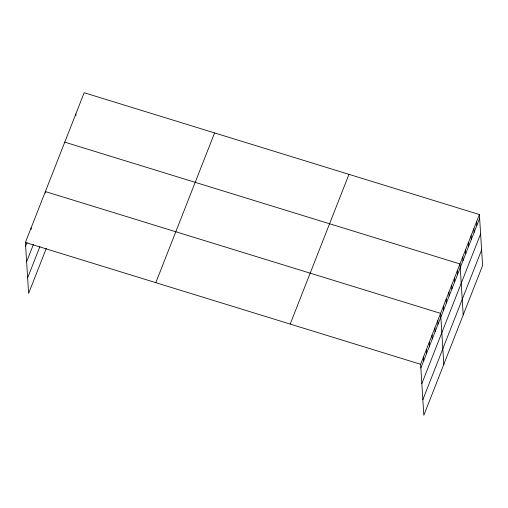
<?xml version="1.0" encoding="UTF-8"?>
<svg xmlns="http://www.w3.org/2000/svg" width="508" height="508" viewBox="0 0 508 508"><rect width="100%" height="100%" fill="white"/><g stroke="black" fill="none" stroke-linecap="round" stroke-linejoin="round"><path stroke-width="0.76" d="M46.304 248.368L28.607 293.459L25.4 242.468L84.169 92.729L479.393 214.541L482.6 265.532L423.831 415.271L420.624 364.28L479.393 214.541M25.635 246.221L27.064 242.583M26.619 261.81L33.465 244.354M27.629 277.87L39.903 246.596M155.823 282.664L214.592 132.925M290.201 324.085L348.971 174.346M420.859 368.033L479.628 218.294M421.843 383.623L480.606 233.883M422.853 399.682L481.622 249.942M64.776 142.145L460 263.957L463.207 314.947M25.4 242.468L420.624 364.28M476.625 221.602L476.86 225.349M473.85 228.657L474.085 232.41M471.081 235.718L471.316 239.471M468.312 242.78L468.547 246.526M465.538 249.834L465.779 253.587M462.769 256.896L463.004 260.648M457.225 271.012L457.467 274.764M454.457 278.073L454.692 281.826M451.688 285.134L451.923 288.881M448.92 292.189L449.155 295.942M446.145 299.25L446.38 303.003M443.376 306.311L443.611 310.064M443.814 364.357L440.607 313.366L45.383 191.56L45.472 193.059M437.75 320.643L437.985 324.396M434.899 327.914L435.134 331.667M432.041 335.185L432.276 338.938M429.19 342.462L429.425 346.215M426.333 349.733L426.568 353.485M423.481 357.01L423.716 360.756M75.857 113.906L75.952 115.405M31.109 227.921L31.204 229.425"/></g></svg>
